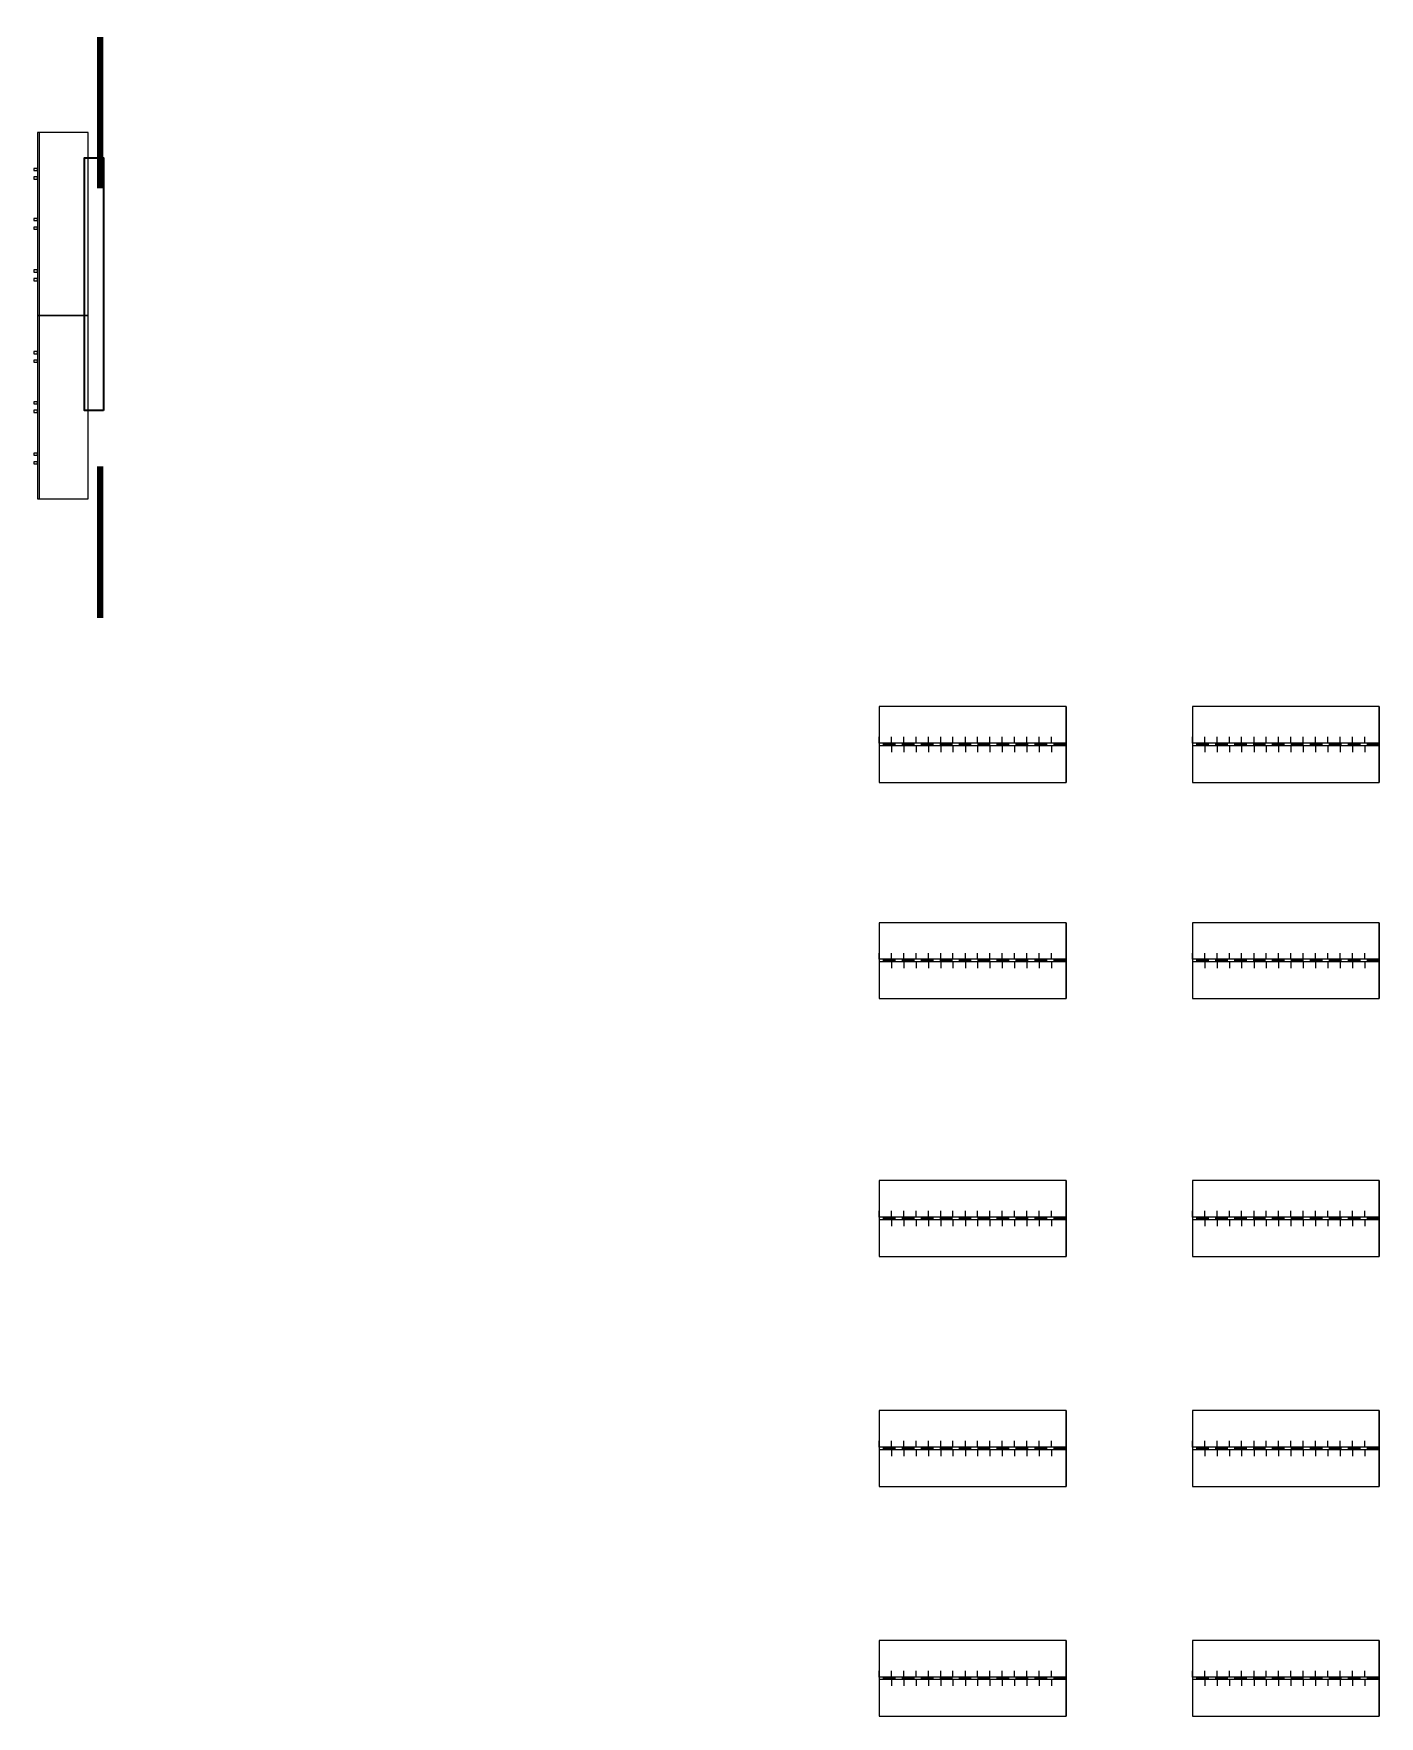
# Model space of a CAD drawing. Header units: millimetres. Extents: x -217779 to 263180, y 55413 to 130161.
# Drawn here: x -160992 to -150339, y 72264 to 85583 of the extents above; entities that cross this region are included whole.
import ezdxf

# ---------------------------------------------------------------- set-up
doc = ezdxf.new("R2010")
doc.units = ezdxf.units.MM
doc.linetypes.add('HIDDEN', pattern=[6, 4, -2])
doc.layers.add('ТХ_мебель передв', color=250, linetype='Continuous', lineweight=13)
doc.layers.add('ТХ_обор_комп принт', color=30, linetype='Continuous', lineweight=13)

# ---------------------------------------------------------------- blocks, each defined once
blk = doc.blocks.new('тумба 1450х400х750')
at = {"lineweight": 15, "ltscale": 100}
blk.add_line((-12776, 30271), (-14226, 30271), dxfattribs=at)
for points in [[(-12776, 29883), (-12776, 30283), (-14226, 30283), (-14226, 29883)], [(-13949, 30283), (-13932, 30283), (-13932, 30313), (-13949, 30313)], [(-13881, 30283), (-13864, 30283), (-13864, 30313), (-13881, 30313)], [(-13542, 30283), (-13525, 30283), (-13525, 30313), (-13542, 30313)], [(-13474, 30283), (-13457, 30283), (-13457, 30313), (-13474, 30313)], [(-13145, 30283), (-13128, 30283), (-13128, 30313), (-13145, 30313)], [(-13077, 30283), (-13060, 30283), (-13060, 30313), (-13077, 30313)]]:
    blk.add_lwpolyline(points, close=True, dxfattribs=at)
blk = doc.blocks.new('A$C9644fe81')
at = {"layer": 'ТХ_мебель передв', "rotation": 89.99999999999999}
for p in [(87678, -33024), (87678, -34474)]:
    blk.add_blockref('тумба 1450х400х750', p, dxfattribs=at)
blk = doc.blocks.new('1480х600')
for p, q in [((168155, -63218), (168105, -63218)), ((168155, -64698), (168155, -63218)), ((168175, -64698), (168175, -63218)), ((168175, -63218), (168225, -63218)), ((168155, -63316), (168105, -63316)), ((168175, -63316), (168225, -63316)), ((168155, -63413), (168105, -63413)), ((168155, -63511), (168105, -63511)), ((168175, -63413), (168225, -63413)), ((168175, -63511), (168225, -63511)), ((168155, -63608), (168105, -63608)), ((168175, -63608), (168225, -63608)), ((168155, -63706), (168105, -63706)), ((168175, -63706), (168225, -63706)), ((168155, -63803), (168105, -63803)), ((168155, -63901), (168105, -63901)), ((168175, -63803), (168225, -63803)), ((168175, -63901), (168225, -63901)), ((168155, -63998), (168105, -63998)), ((168175, -63998), (168225, -63998)), ((168155, -64096), (168105, -64096)), ((168155, -64193), (168105, -64193)), ((168175, -64096), (168225, -64096)), ((168175, -64193), (168225, -64193)), ((168155, -64291), (168105, -64291)), ((168175, -64291), (168225, -64291)), ((168155, -64388), (168105, -64388)), ((168175, -64388), (168225, -64388)), ((168155, -64486), (168105, -64486)), ((168155, -64583), (168105, -64583)), ((168175, -64486), (168225, -64486)), ((168175, -64583), (168225, -64583))]:
    blk.add_line(p, q)
at = {"linetype": 'HIDDEN', "ltscale": 25}
blk.add_line((168165, -64698), (168165, -63218), dxfattribs=at)
at = {"ltscale": 100}
blk.add_lwpolyline([(167865, -64698), (168465, -64698), (168465, -63218), (167865, -63218)], close=True, dxfattribs=at)
blk.add_lwpolyline([(168465, -64698), (167865, -64698)])
blk = doc.blocks.new('A$Cf726cf26')
at = {"layer": 'ТХ_мебель передв', "rotation": 90}
for p in [(717, -218810), (3197, -218810), (717, -220520), (3197, -220520), (717, -222562), (3197, -222562), (717, -224382), (3197, -224382), (717, -226202), (3197, -226202)]:
    blk.add_blockref('1480х600', p, dxfattribs=at)

msp = doc.modelspace()

# ---------------------------------------------------------------- linework, layer by layer
at = {"layer": 'ТХ_мебель передв', "const_width": 50}
for points in [[(-160464, 85558), (-160464, 84358)], [(-160464, 82158), (-160464, 80958)]]:
    msp.add_lwpolyline(points, dxfattribs=at)
at = {"layer": 'ТХ_обор_комп принт', "color": 18, "lineweight": 35, "true_color": 0x000000}
msp.add_lwpolyline([(-160439, 82601), (-160589, 82601), (-160589, 84601), (-160439, 84601)], close=True, dxfattribs=at)

# ---------------------------------------------------------------- block references
for name, p in [('A$C9644fe81', (-218356, 130601)), ('A$Cf726cf26', (-218234, 130601))]:
    msp.add_blockref(name, p)

doc.saveas('drawing.dxf')
